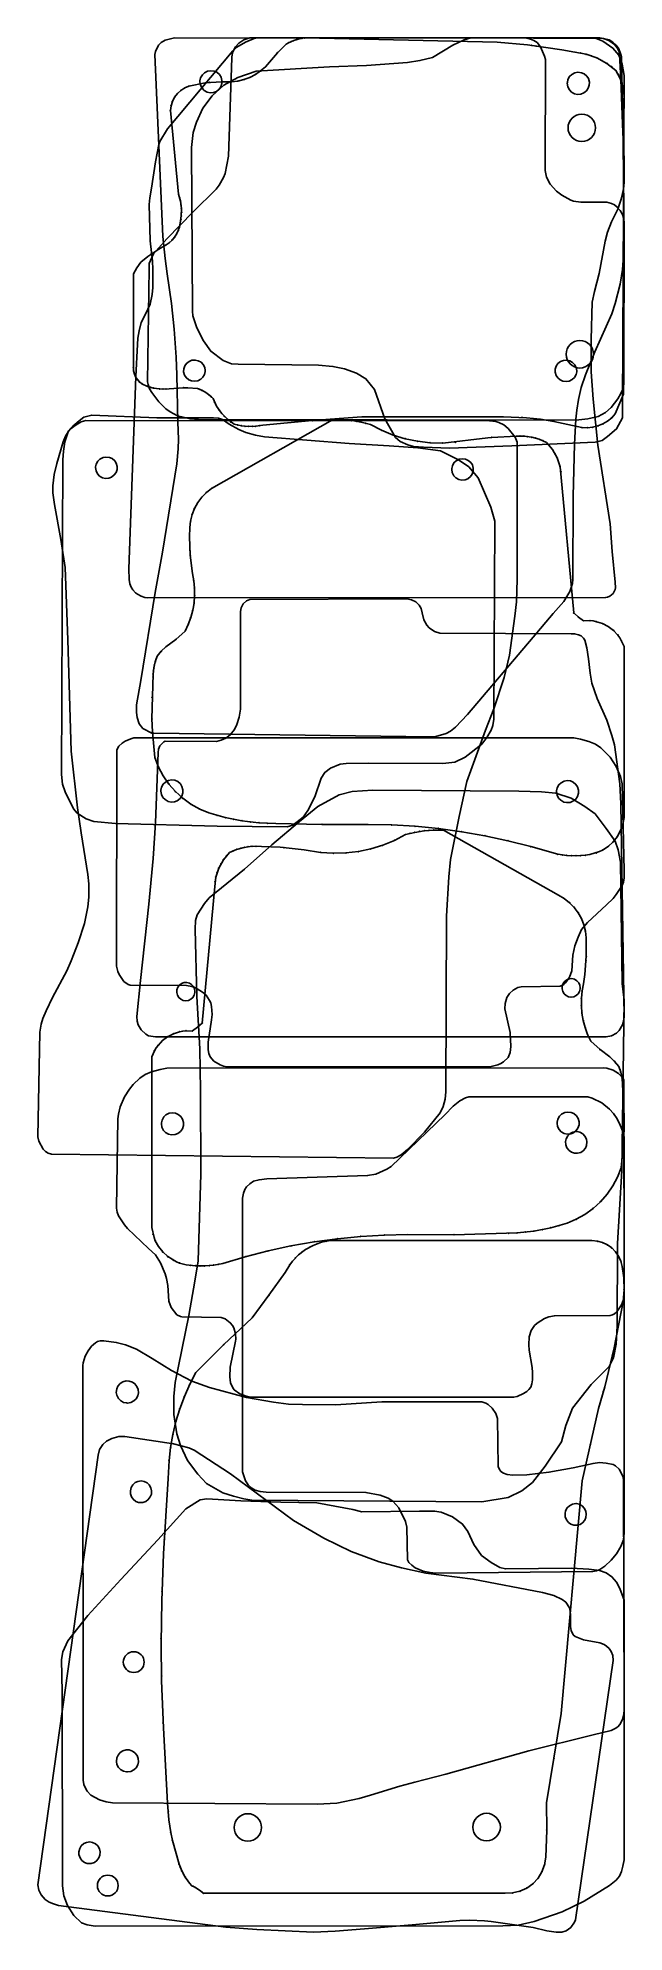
# Model space of a CAD drawing. Header units: millimetres. Extents: x 1880 to 2499, y 1 to 1999.
import ezdxf

# ---------------------------------------------------------------- set-up
doc = ezdxf.new("R2010")
doc.units = ezdxf.units.MM
for name, color, linetype in [('1', 7, 'Continuous'), ('11', 7, 'Continuous'), ('2', 7, 'Continuous'), ('3', 7, 'Continuous')]:
    doc.layers.add(name, color=color, linetype=linetype)

msp = doc.modelspace()

# ---------------------------------------------------------------- linework, layer by layer
at = {"color": 7}
for points in [[(1996.4, 1408.3), (2479.4, 1408.6), (2481.5, 1409), (2483.8, 1410), (2487.3, 1412.9), (2489.5, 1417), (2489.9, 1419.1), (2489.7, 1425), (2486.4, 1457.1), (2484.3, 1486.5), (2471.1, 1569.5), (2466.3, 1617.8), (2464.4, 1646.6), (2464.3, 1680.7), (2465.4, 1720.2), (2467.9, 1731.5), (2472.6, 1750.4), (2479, 1784.6), (2481.4, 1794), (2485.7, 1804.8), (2492.2, 1818.2), (2495.8, 1828.8), (2497.4, 1834.8), (2498.3, 1839.9), (2499, 1846.5), (2498.9, 1871.6), (2497.7, 1899.3), (2495.4, 1955), (2494.1, 1981.8), (2493.3, 1985.5), (2491.5, 1988.6), (2488.8, 1992), (2482.7, 1996.2), (2476.8, 1998.3), (2473.2, 1999), (2112.5, 1998.9), (2108.8, 1998.3), (2099.4, 1994.5), (2090.5, 1989.2), (2086.2, 1985.3), (2017.4, 1903.2), (2009.2, 1889.8), (2008, 1886.6), (2004.7, 1868.2), (2000.5, 1840.5), (1998.5, 1830.4), (1997.9, 1823.1), (1999.1, 1784.8), (2001.3, 1763.5), (2001.9, 1754.9), (2001.8, 1735.8), (2001.1, 1728.3), (1998.8, 1718), (1994.1, 1707.7), (1989.6, 1698.9), (1987.3, 1689.9), (1986, 1682.2), (1985.5, 1675.5), (1983.7, 1642), (1976.5, 1439.1), (1976.8, 1427.8), (1977.5, 1423.2), (1978.8, 1419.6), (1980.7, 1416.8), (1983.4, 1413.8), (1985.6, 1412.1), (1989.3, 1410.2), (1993.3, 1408.7)], [(2472.1, 1998.8), (2024.7, 1999), (2014.6, 1996.6), (2010.4, 1994), (2007.8, 1991.3), (2004.5, 1984.5), (2004, 1981.4), (2012.2, 1789.6), (2014.9, 1766.4), (2017, 1750.2), (2021.6, 1718.9), (2024.4, 1691.7), (2026.3, 1662.2), (2026.9, 1643.5), (2028.1, 1593.6), (2028.9, 1575.7), (2028.6, 1565.5), (2027, 1549.8), (2012, 1456.4), (2004.3, 1414.1), (1989, 1321.2), (1984.5, 1295.6), (1984.5, 1287.4), (1985.1, 1282.1), (1987.2, 1275.4), (1991.1, 1270.6), (2000.8, 1265.7), (2002.8, 1265.6), (2295.5, 1261.7), (2300.5, 1262.2), (2311.3, 1265.2), (2315.7, 1267.6), (2321.2, 1271.8), (2333.7, 1285.4), (2403, 1367), (2424.1, 1391.7), (2435.5, 1404.5), (2441.7, 1415.1), (2444.5, 1423.4), (2444.9, 1427.7), (2445.4, 1515.7), (2446.8, 1570.6), (2448.2, 1596.9), (2449, 1606.4), (2450.8, 1617.6), (2453.8, 1630.4), (2458.1, 1643.7), (2468.2, 1667.8), (2486, 1708), (2489.6, 1718.7), (2494.9, 1739.1), (2497.3, 1754.8), (2498.5, 1769.5), (2499, 1782.3), (2497.9, 1888.4), (2496.1, 1979), (2495.7, 1981.5), (2493.3, 1987.4), (2490.6, 1991.2), (2487.1, 1994.5), (2483.1, 1997.1), (2477.3, 1998.4)], [(2050.1, 1596.5), (2448, 1595.8), (2460.7, 1597.3), (2471.5, 1599.8), (2479.5, 1603.7), (2485.5, 1609.2), (2492.5, 1618.4), (2495.5, 1623.9), (2497.5, 1628.6), (2498.6, 1633.8), (2499, 1805), (2498.3, 1809.3), (2497.2, 1812.6), (2494.8, 1816.8), (2491.7, 1820.4), (2488.9, 1822.8), (2485.6, 1824.4), (2480.7, 1825.7), (2453.2, 1825.8), (2445.7, 1826.9), (2442.6, 1827.9), (2433.3, 1833.2), (2427.6, 1837.4), (2420.9, 1844.8), (2417.2, 1852.2), (2415.8, 1859.2), (2415.9, 1976.3), (2415.1, 1979.6), (2410.7, 1989.5), (2407.1, 1994), (2403.7, 1996.4), (2400.1, 1997.8), (2394.7, 1999), (2104.1, 1999), (2097.8, 1996.9), (2092.5, 1993.4), (2088.9, 1989.5), (2086.3, 1984.2), (2085.5, 1981.8), (2085.1, 1978.1), (2081.6, 1874.3), (2078.1, 1855.8), (2076.3, 1851.7), (2071.9, 1843.7), (2068.5, 1839.5), (2044.2, 1815.6), (2016.5, 1787.2), (2002.3, 1771.1), (1999.2, 1764.1), (1998, 1760.9), (1997.8, 1755.9), (1996.2, 1636.1), (1996.8, 1633.3), (1998.2, 1628.8), (2000.6, 1624.8), (2008.1, 1615.2), (2015.5, 1607.9), (2020, 1604.6), (2027.7, 1600.4), (2041.1, 1597.1)], [(2051.5, 1952.7), (2052, 1949.1), (2053.7, 1945.9), (2055.9, 1943.6), (2059.1, 1941.8), (2062.2, 1941.1), (2065.9, 1941.4), (2068.8, 1942.6), (2071.7, 1944.8), (2073.5, 1947.4), (2074.7, 1950.9), (2074.7, 1954.1), (2073.7, 1957.6), (2072, 1960.3), (2069.2, 1962.7), (2066.3, 1964), (2062.7, 1964.4), (2059.5, 1963.9), (2056.3, 1962.2), (2054, 1960), (2052.2, 1956.8), (2051.5, 1953.7)], [(2439, 1951.1), (2439.6, 1947.5), (2441.2, 1944.2), (2443.5, 1941.9), (2446.7, 1940.1), (2449.8, 1939.4), (2453.4, 1939.7), (2456.4, 1940.9), (2459.3, 1943.1), (2461.1, 1945.8), (2462.2, 1949.2), (2462.3, 1952.4), (2461.3, 1956), (2459.6, 1958.7), (2456.8, 1961), (2453.9, 1962.3), (2450.2, 1962.7), (2447.1, 1962.2), (2443.8, 1960.5), (2441.5, 1958.3), (2439.7, 1955.1), (2439.1, 1952)], [(2057.1, 1648), (2056.5, 1651.4), (2054.9, 1654.6), (2052.7, 1656.8), (2049.6, 1658.5), (2046.5, 1659.2), (2043, 1658.9), (2040, 1657.8), (2037.2, 1655.6), (2035.4, 1653.1), (2034.3, 1649.8), (2034.2, 1646.7), (2035.2, 1643.3), (2036.9, 1640.7), (2039.6, 1638.4), (2042.5, 1637.2), (2046, 1636.8), (2049.1, 1637.3), (2052.3, 1638.9), (2054.6, 1641), (2056.4, 1644.1), (2057, 1647.1)], [(2449.1, 1647.7), (2448.5, 1651.2), (2446.9, 1654.3), (2444.7, 1656.5), (2441.6, 1658.3), (2438.5, 1658.9), (2435, 1658.7), (2432, 1657.5), (2429.2, 1655.4), (2427.4, 1652.9), (2426.3, 1649.5), (2426.2, 1646.4), (2427.2, 1643), (2428.9, 1640.5), (2431.6, 1638.2), (2434.5, 1636.9), (2438, 1636.5), (2441.1, 1637), (2444.3, 1638.6), (2446.6, 1640.8), (2448.4, 1643.8), (2449, 1646.8)], [(2356.8, 1595), (1931.2, 1595.6), (1926, 1594), (1921, 1590.9), (1914.7, 1586.2), (1912.3, 1583.4), (1909.7, 1579), (1907, 1572.9), (1900.4, 1550.1), (1897.8, 1538.3), (1896.4, 1526.6), (1896.4, 1519.2), (1898.1, 1506.7), (1904.8, 1470), (1909.3, 1440.2), (1912, 1364), (1915.5, 1246.5), (1922.3, 1186.8), (1926, 1160.4), (1933.2, 1116.7), (1934.2, 1106.8), (1934.2, 1092.6), (1933.1, 1082.3), (1929.5, 1064.7), (1923.1, 1044.4), (1915.7, 1025.5), (1910.9, 1015.1), (1895.8, 986.9), (1889.1, 972.7), (1885.7, 964.6), (1884.1, 958.8), (1882.4, 950.3), (1880.5, 840), (1881.4, 835.2), (1886.1, 826.8), (1888.6, 824.5), (1891.4, 822.7), (1894.9, 821.5), (2255.6, 817.3), (2259.2, 818.3), (2263.7, 820.8), (2270.6, 826.6), (2288.4, 844.9), (2305, 865.2), (2308.2, 871.7), (2310.3, 879.6), (2310.9, 887.2), (2311.5, 1072.7), (2314.1, 1114.2), (2315.7, 1132.4), (2324.9, 1177.6), (2333.2, 1214.5), (2352.8, 1268.7), (2361.7, 1291.4), (2372.5, 1324.5), (2378.1, 1348), (2383.7, 1388.9), (2385.3, 1404.1), (2386.1, 1427.7), (2386, 1572.4), (2384.1, 1578), (2376.5, 1587.1), (2372, 1590.9), (2366.8, 1593.4), (2363.5, 1594.2)], [(1941.3, 1545.7), (1941.8, 1542.2), (1943.4, 1539), (1945.6, 1536.8), (1948.7, 1535.1), (1951.8, 1534.4), (1955.4, 1534.7), (1958.3, 1535.8), (1961.1, 1538), (1962.9, 1540.5), (1964, 1543.8), (1964.1, 1546.9), (1963.1, 1550.3), (1961.5, 1552.9), (1958.7, 1555.2), (1955.9, 1556.4), (1952.3, 1556.9), (1949.2, 1556.3), (1946, 1554.7), (1943.7, 1552.6), (1942, 1549.5), (1941.3, 1546.5)], [(2317.1, 1543.8), (2317.6, 1540.4), (2319.2, 1537.2), (2321.4, 1535), (2324.5, 1533.3), (2327.6, 1532.6), (2331.2, 1532.9), (2334.1, 1534), (2336.9, 1536.2), (2338.7, 1538.7), (2339.8, 1542), (2339.9, 1545.1), (2338.9, 1548.5), (2337.3, 1551.1), (2334.5, 1553.4), (2331.7, 1554.6), (2328.1, 1555), (2325, 1554.5), (2321.8, 1552.9), (2319.5, 1550.8), (2317.8, 1547.7), (2317.1, 1544.7)], [(2004.6, 945.3), (2479.9, 945.5), (2485.6, 946.3), (2490.9, 949.2), (2493.9, 951.9), (2497.3, 958), (2498, 960.4), (2499, 966), (2495.6, 1191.4), (2494.3, 1212.1), (2488.8, 1253.3), (2486.2, 1263), (2480.6, 1279.2), (2470.7, 1302.1), (2464.9, 1318.5), (2463.2, 1328.8), (2461.3, 1344.2), (2459.5, 1355.5), (2457.5, 1363.6), (2456.2, 1365.8), (2453.6, 1368.2), (2451, 1369.5), (2446.7, 1370.5), (2443.3, 1370.5), (2304.7, 1371), (2298.9, 1372.8), (2293.2, 1376.8), (2290.9, 1379.5), (2287.7, 1385), (2285.8, 1392.6), (2284.9, 1397.3), (2282.8, 1400.7), (2279.2, 1404.1), (2274.8, 1406.3), (2269.6, 1407.4), (2104.1, 1406.7), (2100.6, 1405.2), (2097, 1402), (2094.8, 1398), (2094.2, 1394.1), (2094.4, 1291.1), (2093, 1282.4), (2090.5, 1274.7), (2087.9, 1269.4), (2083.4, 1263.8), (2078.6, 1260.4), (2073.7, 1258.1), (2069, 1256.9), (2014.8, 1257.2), (2013.5, 1256.4), (2009.3, 1252.2), (2007.8, 1248.6), (2007.4, 1245.1), (2004.6, 1171.2), (2002.1, 1133.4), (1997.6, 1085.1), (1988.9, 1004.9), (1984.7, 966.9), (1985.3, 961.8), (1986.4, 958.1), (1989.3, 952.6), (1994.2, 948), (1997.3, 946.5)], [(2445.8, 1260.8), (1981.6, 1260.6), (1978.5, 1259.8), (1972.6, 1257.2), (1969.4, 1255.2), (1966, 1252), (1963.8, 1248.1), (1963.6, 1246.6), (1963.5, 1019.7), (1964.7, 1014.3), (1966.3, 1010.9), (1971.2, 1003.8), (1975.6, 1000.4), (1978, 999.7), (2037.1, 999.6), (2043, 998.5), (2047.6, 996.7), (2055.2, 991.8), (2058.1, 989.2), (2061.6, 983.8), (2062.8, 981.1), (2063.7, 977.4), (2064.2, 968.8), (2063.8, 963.1), (2060, 939.8), (2060.1, 931.7), (2060.7, 927.8), (2062.1, 924.3), (2066.2, 919.7), (2072.7, 915.8), (2076.2, 914.4), (2080.2, 913.6), (2357.3, 913.6), (2365.7, 915.8), (2368.9, 917.1), (2371.9, 919), (2376.5, 923.6), (2378.8, 928.9), (2379.3, 935.2), (2378.6, 949.9), (2373.3, 974.9), (2373.5, 980.6), (2375.2, 986.8), (2378.1, 991.1), (2382, 994.6), (2386.8, 997.3), (2390.5, 998.1), (2431.5, 998.6), (2435.3, 1000.5), (2437.1, 1002.4), (2441.3, 1008.2), (2443.9, 1014.8), (2444.9, 1031.3), (2447, 1041.4), (2450.4, 1050.3), (2454.1, 1058.5), (2460.2, 1066), (2480.4, 1084.7), (2487.4, 1091.4), (2490.7, 1095.6), (2496.8, 1105), (2498.2, 1108.6), (2498.9, 1113), (2499, 1120.7), (2497.1, 1212.1), (2495.1, 1219.8), (2490.5, 1230.4), (2484.2, 1240.2), (2474.3, 1250.3), (2468.9, 1253.9), (2461.9, 1256.8), (2452.9, 1259.4)], [(2010.2, 1204.6), (2010.8, 1201), (2012.4, 1197.8), (2014.7, 1195.5), (2017.8, 1193.7), (2021, 1193), (2024.6, 1193.3), (2027.6, 1194.4), (2030.5, 1196.7), (2032.3, 1199.3), (2033.4, 1202.8), (2033.5, 1206), (2032.5, 1209.5), (2030.8, 1212.2), (2028, 1214.6), (2025.1, 1215.9), (2021.4, 1216.3), (2018.3, 1215.7), (2015, 1214.1), (2012.7, 1211.9), (2010.9, 1208.7), (2010.2, 1205.5)], [(2427.7, 1204), (2428.2, 1200.4), (2429.9, 1197.1), (2432.1, 1194.8), (2435.3, 1193), (2438.4, 1192.4), (2442.1, 1192.6), (2445, 1193.8), (2447.9, 1196.1), (2449.7, 1198.7), (2450.9, 1202.2), (2450.9, 1205.4), (2449.9, 1208.9), (2448.2, 1211.6), (2445.4, 1213.9), (2442.5, 1215.2), (2438.9, 1215.7), (2435.7, 1215.1), (2432.5, 1213.4), (2430.2, 1211.2), (2428.4, 1208), (2427.7, 1204.9)], [(2046.2, 993), (2045.8, 995.9), (2044.6, 998.5), (2042.7, 1000.6), (2040.3, 1002.1), (2037.5, 1002.8), (2034.7, 1002.6), (2032.1, 1001.7), (2029.8, 999.9), (2028.1, 997.6), (2027.2, 994.9), (2027, 992), (2027.7, 989.3), (2029.2, 986.8), (2031.3, 984.9), (2033.8, 983.6), (2036.6, 983.2), (2039.4, 983.6), (2041.9, 984.9), (2044, 986.8), (2045.5, 989.3), (2046.2, 992)], [(2452.7, 996.9), (2452.3, 999.8), (2451.1, 1002.4), (2449.2, 1004.5), (2446.8, 1006), (2444, 1006.7), (2441.2, 1006.6), (2438.6, 1005.6), (2436.3, 1003.9), (2434.6, 1001.6), (2433.7, 998.9), (2433.5, 996), (2434.2, 993.2), (2435.7, 990.7), (2437.8, 988.8), (2440.3, 987.6), (2443.1, 987.1), (2445.9, 987.6), (2448.4, 988.8), (2450.5, 990.7), (2452, 993.2), (2452.7, 996)], [(2477, 912.6), (2016.6, 912.4), (2009.6, 911), (2000.5, 908.5), (1993.6, 905.5), (1988.2, 901.9), (1981.1, 895), (1977.1, 890.2), (1971.9, 882), (1967.4, 871.5), (1965.4, 863.7), (1964.8, 858.9), (1963.5, 764.6), (1964.2, 760.3), (1965.6, 756.6), (1971.7, 747.2), (1975.1, 743), (1997.1, 722.2), (2004.4, 715.3), (2009.9, 706.9), (2014.7, 695.3), (2016.3, 690.3), (2017.5, 683), (2018.6, 666.4), (2021.1, 659.8), (2027.2, 652.2), (2031, 650.2), (2032.5, 650), (2074, 649.4), (2077.9, 647.9), (2083.4, 643.7), (2085.9, 640.8), (2087.3, 638.4), (2089, 632.2), (2089.2, 626.5), (2088.8, 624.3), (2083.3, 596.9), (2083.1, 586.8), (2083.7, 580.5), (2086, 575.2), (2087.7, 573.1), (2093.6, 568.8), (2100.2, 566.3), (2105.2, 565.2), (2382.3, 565.2), (2386.3, 566), (2392.8, 569.2), (2396.3, 571.4), (2398.3, 573.2), (2400.4, 575.9), (2401.7, 579.4), (2402.4, 583.4), (2402.5, 591.4), (2401.9, 596.5), (2398.7, 614.7), (2398.3, 620.4), (2398.8, 629), (2400.9, 635.4), (2404.4, 640.8), (2407.3, 643.4), (2414.9, 648.3), (2419.5, 650.1), (2425.4, 651.2), (2484.4, 651.3), (2486.8, 652), (2488.7, 653.2), (2491.2, 655.4), (2496.1, 662.5), (2498.5, 668.1), (2499, 671.3), (2498.6, 899.7), (2497.9, 901.4), (2496.4, 903.6), (2493, 906.8), (2487.4, 910.1), (2480.8, 912.2)], [(2499, 422.3), (2499, 839.7), (2497.6, 845.5), (2495, 852.2), (2491.6, 859), (2487.9, 864.3), (2483.7, 869), (2475.6, 875.8), (2465.3, 880.6), (2460.7, 882.2), (2335, 882), (2331.5, 881), (2325.5, 877.8), (2318.5, 872.1), (2309.7, 862.9), (2253.3, 808.5), (2248.6, 805.6), (2237, 800.5), (2228.4, 799), (2121.9, 795.6), (2113.9, 794.5), (2107.9, 793), (2104.2, 790.4), (2100.7, 787.2), (2098.7, 784.2), (2097.4, 780.3), (2096.2, 775.2), (2096.2, 486.5), (2099.4, 477.1), (2102.4, 472.9), (2106.2, 469.2), (2109.7, 467.2), (2115, 465.8), (2121.4, 464.9), (2226.6, 464.7), (2241.5, 461.8), (2249.9, 458.8), (2255, 455.6), (2261.3, 448.7), (2268.5, 434), (2269.7, 428.3), (2270.5, 393.7), (2271.9, 390.8), (2274.9, 388), (2278.5, 385.4), (2287, 381.7), (2294.2, 380.2), (2300.2, 379.7), (2466, 381.4), (2469.8, 381.9), (2473.3, 383.5), (2478.8, 387.1), (2485.4, 393.5), (2490.8, 400), (2495.4, 407.7), (2498.4, 414.7)], [(2010.8, 853.6), (2011.4, 850), (2013, 846.7), (2015.2, 844.4), (2018.4, 842.6), (2021.6, 841.9), (2025.2, 842.2), (2028.2, 843.4), (2031.1, 845.6), (2032.9, 848.3), (2034, 851.7), (2034.1, 854.9), (2033.1, 858.5), (2031.4, 861.2), (2028.6, 863.5), (2025.6, 864.8), (2022, 865.2), (2018.9, 864.7), (2015.6, 863), (2013.3, 860.8), (2011.5, 857.6), (2010.8, 854.5)], [(2428.2, 854.3), (2428.8, 850.7), (2430.4, 847.5), (2432.7, 845.2), (2435.8, 843.4), (2439, 842.7), (2442.6, 843), (2445.6, 844.1), (2448.5, 846.4), (2450.3, 849), (2451.4, 852.5), (2451.5, 855.7), (2450.5, 859.2), (2448.8, 861.9), (2446, 864.3), (2443.1, 865.6), (2439.4, 866), (2436.3, 865.4), (2433, 863.8), (2430.7, 861.6), (2428.9, 858.4), (2428.2, 855.2)], [(2448.5, 845.4), (2445, 844.8), (2441.9, 843.2), (2439.7, 841), (2437.9, 837.9), (2437.3, 834.8), (2437.6, 831.3), (2438.7, 828.3), (2440.9, 825.5), (2443.4, 823.7), (2446.7, 822.6), (2449.8, 822.5), (2453.2, 823.5), (2455.8, 825.2), (2458.1, 827.9), (2459.3, 830.8), (2459.7, 834.4), (2459.2, 837.5), (2457.6, 840.7), (2455.4, 842.9), (2452.4, 844.7), (2449.4, 845.4)], [(1927.9, 598.6), (1928.2, 161.1), (1929.1, 156.8), (1930.6, 153), (1932.5, 149.6), (1936.4, 145.6), (1945.6, 140.4), (1952.6, 138.3), (1959.3, 137.3), (2175.3, 135.8), (2195.8, 137.1), (2219.5, 142.1), (2231.3, 145.5), (2262.3, 155.1), (2278.1, 159.3), (2310.8, 167.6), (2398.6, 192.2), (2466.4, 209.2), (2485.3, 213.8), (2489.6, 215.7), (2492.5, 217.6), (2494.4, 220), (2497.2, 225.3), (2498.6, 231.2), (2499, 235.4), (2498.5, 478.5), (2497.5, 482.1), (2493.7, 489.4), (2490, 492.9), (2487.3, 494.3), (2479.9, 495.8), (2472.9, 496.3), (2466.2, 495.4), (2445.1, 490.8), (2419.6, 486.1), (2396.2, 483.5), (2381.6, 482.9), (2375.5, 483.7), (2371.6, 485.2), (2369, 487), (2367, 489.6), (2366.2, 492), (2365.5, 542.9), (2363.8, 547.9), (2359.7, 553.6), (2355.5, 557.6), (2353.2, 559.1), (2348.7, 560.5), (2243.2, 560.4), (2194.9, 557.3), (2159.7, 557.6), (2145, 558), (2128.9, 560), (2100.6, 565), (2061.6, 575.3), (2043, 582.3), (2021.5, 593.4), (2001.2, 606.2), (1984.4, 615.9), (1972.9, 620.6), (1963.2, 623), (1950, 624.6), (1946.1, 624.6), (1943.5, 623.9), (1941.1, 622.4), (1937, 619), (1933.5, 614.3), (1930.2, 608.5), (1928.3, 601.5)], [(1974.9, 559.1), (1978.5, 559.7), (1981.7, 561.4), (1984, 563.6), (1985.8, 566.8), (1986.5, 569.9), (1986.2, 573.5), (1985, 576.5), (1982.8, 579.4), (1980.2, 581.2), (1976.7, 582.3), (1973.5, 582.4), (1970, 581.4), (1967.3, 579.7), (1964.9, 576.9), (1963.6, 574), (1963.2, 570.3), (1963.7, 567.2), (1965.4, 563.9), (1967.6, 561.6), (1970.8, 559.8), (1973.9, 559.2)], [(1943.9, 504.2), (1880.5, 51), (1881.6, 45.3), (1884.1, 40.3), (1888.3, 35.4), (1892.4, 32.6), (1896.8, 30.7), (1902.2, 29.2), (2078.6, 6.2), (2111.5, 3.9), (2171.1, 1), (2194.2, 2), (2225, 4.6), (2275.2, 8.7), (2325.6, 13.2), (2335.8, 13.7), (2351.6, 12.9), (2358.8, 12.2), (2403.1, 5.8), (2417.4, 2.5), (2427.2, 1), (2433.2, 1), (2437.8, 2.4), (2442.9, 6), (2446.7, 11.4), (2447.7, 13.9), (2487.4, 287.4), (2487.1, 292.8), (2485.4, 297.1), (2483.3, 300), (2480.5, 302.7), (2477.8, 304.5), (2473.5, 306), (2456.2, 309.4), (2447.4, 312.7), (2445.4, 314.7), (2443.1, 319), (2442.3, 323.5), (2442.4, 335.1), (2442.2, 339.4), (2441.2, 342.9), (2437.4, 349.2), (2433.6, 352), (2425, 356.2), (2413, 359.3), (2339.5, 373.4), (2289.7, 379.7), (2264, 385.4), (2240.6, 391.4), (2210.9, 402.4), (2182, 416.7), (2150.3, 435.2), (2083.8, 484.4), (2045.4, 509.3), (2039.9, 511.7), (2023.6, 516), (1972.2, 523.6), (1965.8, 523.7), (1958.6, 521.7), (1952.9, 518.8), (1949.1, 515.2), (1945.6, 510.1)], [(1987.6, 454.1), (1991.2, 454.2), (1994.5, 455.3), (1997, 457.2), (1999.1, 460.1), (2000.2, 463), (2000.4, 466.6), (1999.7, 469.6), (1998, 472.7), (1995.7, 474.9), (1992.5, 476.4), (1989.5, 476.9), (1986, 476.4), (1983.2, 475.1), (1980.6, 472.7), (1979, 470), (1978.1, 466.6), (1978.2, 463.4), (1979.3, 460), (1981.1, 457.5), (1983.9, 455.3), (1986.8, 454.3)], [(2447.9, 453), (2444.4, 452.5), (2441.3, 450.8), (2439, 448.6), (2437.3, 445.5), (2436.7, 442.5), (2436.9, 438.9), (2438.1, 436), (2440.2, 433.1), (2442.7, 431.3), (2446.1, 430.2), (2449.2, 430.2), (2452.6, 431.1), (2455.1, 432.8), (2457.4, 435.6), (2458.7, 438.4), (2459.1, 442), (2458.5, 445.1), (2456.9, 448.3), (2454.8, 450.5), (2451.7, 452.3), (2448.7, 453)], [(1974.9, 169.9), (1978.6, 170.4), (1981.8, 172.1), (1984.1, 174.3), (1985.9, 177.5), (1986.6, 180.6), (1986.3, 184.3), (1985.1, 187.3), (1982.9, 190.1), (1980.2, 192), (1976.8, 193.1), (1973.6, 193.1), (1970.1, 192.2), (1967.4, 190.4), (1965, 187.6), (1963.7, 184.7), (1963.3, 181.1), (1963.8, 177.9), (1965.5, 174.7), (1967.7, 172.4), (1970.9, 170.6), (1974, 169.9)], [(1933.3, 73.3), (1936.8, 73.4), (1940.2, 74.6), (1942.7, 76.4), (1944.8, 79.3), (1945.9, 82.2), (1946.1, 85.8), (1945.4, 88.9), (1943.6, 92), (1941.4, 94.1), (1938.2, 95.7), (1935.2, 96.2), (1931.7, 95.7), (1928.9, 94.3), (1926.3, 92), (1924.6, 89.3), (1923.7, 85.8), (1923.8, 82.7), (1925, 79.3), (1926.8, 76.7), (1929.6, 74.6), (1932.5, 73.5)]]:
    msp.add_lwpolyline(points, close=True, dxfattribs=at)
at = {"color": 3}
for points in [[(2043.7, 1710.9), (2044.1, 1705.7), (2048.3, 1693.1), (2055.3, 1679.5), (2062.9, 1668.5), (2075.9, 1658.7), (2084.7, 1655.3), (2091.7, 1654.9), (2176.7, 1653.9), (2191.7, 1652.5), (2203.9, 1650), (2216.7, 1645.2), (2226.5, 1639.4), (2235.5, 1628), (2246.7, 1597.2), (2257.7, 1577.6), (2262.7, 1573.2), (2270.7, 1569.6), (2276.9, 1568), (2287.3, 1567.2), (2314.7, 1566.2), (2380.4, 1568.6), (2468.4, 1572.4), (2475.8, 1574.4), (2481.6, 1578.4), (2491, 1586.6), (2497.2, 1598.2), (2497.4, 1610), (2499, 1959.2), (2497, 1971.4), (2493.4, 1980.6), (2487.2, 1988.2), (2476.4, 1995.4), (2469.6, 1998.2), (2337.1, 1999), (2330.1, 1996.8), (2318.1, 1991.2), (2296.8, 1978.3), (2283.6, 1975), (2270.5, 1973.2), (2227.1, 1970), (2188.3, 1968.5), (2110.7, 1963.8), (2091.4, 1957.2), (2076.7, 1949.2), (2064.5, 1938), (2054.4, 1924.9), (2047.7, 1910.2), (2044.4, 1899.2), (2042.7, 1883.5)], [(1905.5, 1221.9), (1906.5, 1211.7), (1909.2, 1203.7), (1918.2, 1185.7), (1921.9, 1181.4), (1931.3, 1175.3), (1939.6, 1172.6), (1962.5, 1170.3), (2069.7, 1167.5), (2143.4, 1167), (2149.6, 1168.5), (2160.4, 1177), (2165.4, 1183.9), (2172.5, 1198.5), (2179.5, 1218.3), (2183.1, 1224.2), (2189.3, 1228.7), (2199.5, 1232.8), (2205.7, 1233.5), (2229.6, 1234.1), (2307.7, 1233.8), (2320.5, 1235.2), (2331.4, 1240.3), (2348.8, 1254.2), (2354, 1261), (2358.6, 1268.9), (2360.6, 1273.7), (2361.5, 1280.5), (2362.5, 1489.1), (2358.4, 1503.9), (2345.1, 1535.1), (2335, 1546.5), (2324.4, 1553.8), (2305.4, 1563.6), (2281.5, 1566.6), (2251, 1568.8), (2208.9, 1571.1), (2119.6, 1578.1), (2109.9, 1579.8), (2099.9, 1582.7), (2092.5, 1585.8), (2082.3, 1591.5), (2075.3, 1596.6), (2071.2, 1598), (2065.7, 1598.4), (2006, 1598.4), (1937.3, 1601.2), (1929.1, 1598.8), (1924, 1595.2), (1917.4, 1589.4), (1912.9, 1584.5), (1908.8, 1572.9), (1907.4, 1563), (1906.8, 1553.9)], [(2233.8, 1205.6), (2212, 1204.1), (2198.3, 1200.6), (2175.8, 1188.3), (2156.5, 1172.6), (2127.3, 1147.9), (2098.5, 1122.1), (2061.2, 1091.8), (2056.4, 1086.1), (2048.7, 1074.1), (2046.7, 1068), (2046.4, 1058.8), (2048.1, 988), (2051.2, 932.6), (2051.9, 888.9), (2052.4, 800.6), (2049.5, 709.2), (2046.2, 687.6), (2039.7, 651.4), (2025.3, 580.6), (2023.9, 565.8), (2023.9, 547), (2027.2, 526.7), (2031.1, 514.4), (2038.5, 498.6), (2049.1, 483.9), (2058.2, 474.3), (2075.7, 464.5), (2087, 460.9), (2097.8, 458), (2106.2, 456.6), (2349, 454.9), (2376.5, 459.5), (2390.9, 466.4), (2402.2, 475.1), (2415.7, 492.6), (2432.9, 518.3), (2437.5, 535.3), (2444.4, 553.5), (2464.4, 578.7), (2483.3, 597.7), (2487.9, 606.8), (2490.5, 621.2), (2491.5, 640.4), (2492, 727.4), (2496.5, 804.5), (2499, 984.1), (2496.9, 1001.5), (2495.2, 1129.7), (2492.6, 1142.7), (2489.6, 1151.7), (2480.2, 1165.2), (2468.4, 1180.6), (2457.5, 1188.4), (2443.1, 1197.2), (2427.1, 1202.2), (2411.9, 1203.6), (2387.9, 1204.6)], [(1906.6, 49.8), (1907.8, 39.1), (1911.6, 29), (1918.5, 18.7), (1926.6, 10.8), (1932.6, 8.6), (1940.8, 7.3), (2371.2, 7.5), (2387.1, 8.2), (2404.1, 12.3), (2433.8, 22.4), (2456.9, 33.6), (2483.4, 50.3), (2490.7, 55.9), (2494.2, 60.1), (2496.4, 64.9), (2497.7, 70.4), (2498.9, 77.4), (2499, 351), (2494.5, 363.5), (2491, 370.1), (2486.2, 375.8), (2480, 380), (2473, 382.6), (2461.7, 383.8), (2443.5, 384.8), (2373.8, 384.1), (2368, 385.6), (2358.8, 390.7), (2348.5, 398.4), (2340.4, 409.9), (2334.2, 423.7), (2328.5, 431.4), (2318, 439.1), (2306, 443.9), (2299, 445.1), (2283.2, 445.1), (2222.4, 444.4), (2212.9, 446.6), (2174.9, 453.7), (2136.9, 454.4), (2094.6, 456), (2058.9, 458), (2051.6, 457), (2036.5, 447.4), (2007, 414.9), (1968, 372.9), (1933.3, 334.8), (1912, 308.1), (1906.8, 296.8), (1905.5, 288.4), (1906, 254.1)]]:
    msp.add_lwpolyline(points, close=True, dxfattribs=at)
for centre in [(1981.6, 285.8), (1954.2, 50.1)]:
    msp.add_circle(centre, 11, dxfattribs=at)
at = {"layer": '1', "color": 7}
for points in [[(2020.3, 1922.5), (2029, 1834.3), (2031, 1826.8), (2031.9, 1819), (2031.8, 1811.2), (2030.6, 1803.5), (2029.9, 1799.6), (2028.6, 1795.8), (2026.8, 1792.1), (2024.7, 1788.7), (2022.1, 1785.7), (2019.1, 1782.9), (2015.8, 1780.6), (2008.2, 1776.3), (1996.4, 1768.5), (1989.1, 1762.6), (1984.9, 1756.6), (1981.5, 1750.1), (1981.5, 1647.7), (1982.3, 1644.5), (1983.6, 1641.4), (1985.4, 1638.6), (1987.6, 1636.2), (1990.2, 1634.1), (1996.2, 1631.4), (2002.6, 1629.7), (2012.4, 1628.6), (2019, 1628.9), (2033.9, 1630), (2038.8, 1630), (2048.8, 1629.3), (2053.4, 1627.3), (2057.7, 1624.9), (2063.6, 1620.3), (2065.4, 1618.6), (2069.1, 1610.4), (2074.2, 1603.1), (2080.4, 1596.7), (2087.7, 1591.5), (2095.2, 1589.9), (2102.8, 1589.2), (2110.4, 1589.4), (2117.9, 1590.5), (2170, 1595.4), (2222.1, 1599.3), (2371.6, 1599.3), (2396.1, 1598.3), (2410.6, 1596.8), (2425, 1594.4), (2454.5, 1587.9), (2460.2, 1587.7), (2465.8, 1588.3), (2471.3, 1589.7), (2476.6, 1591.9), (2481.5, 1594.8), (2485.9, 1598.4), (2489.7, 1602.5), (2498.4, 1623.1), (2498.4, 1928.3), (2499, 1937.8), (2497.8, 1947.2), (2494.9, 1956.2), (2490.4, 1964.6), (2480.9, 1972), (2470.3, 1977.8), (2458.9, 1981.8), (2447, 1984), (2433.4, 1986.3), (2397, 1991.5), (2364.9, 1994.6), (2162.1, 1999), (2156.2, 1998), (2150.5, 1996.2), (2144.9, 1993.8), (2142.3, 1992.4), (2133.2, 1983.3), (2120.5, 1968.4), (2115.5, 1964.1), (2110, 1960.4), (2104.1, 1957.3), (2097.9, 1955), (2091.5, 1953.5), (2084.9, 1952.7), (2074.1, 1952.7), (2057.1, 1951.5), (2039.8, 1948.2), (2035.4, 1946.2), (2031.3, 1943.6), (2027.7, 1940.2), (2024.7, 1936.3), (2022.5, 1932), (2021, 1927.4)], [(2499, 1176.7), (2499, 1357), (2494.5, 1366.2), (2492.5, 1369), (2487.8, 1374), (2482.3, 1378.1), (2476.3, 1381.3), (2466.4, 1384), (2463, 1384.4), (2456.1, 1384.2), (2450.7, 1388), (2445.8, 1392.5), (2431.4, 1546.6), (2428.4, 1556), (2423.5, 1564.7), (2417, 1572.3), (2409.4, 1575.6), (2401.5, 1577.8), (2393.3, 1578.9), (2385, 1578.8), (2359.4, 1577.6), (2355.2, 1577.2), (2307.6, 1571.6), (2294.3, 1571.9), (2281.1, 1573.5), (2268.1, 1576.2), (2255.4, 1580.1), (2243.1, 1585.1), (2231.3, 1591.2), (2221.5, 1593.7), (2211.6, 1595.3), (2201.5, 1596.1), (2191.4, 1596), (2063.8, 1523.8), (2058.2, 1519.5), (2053.3, 1514.5), (2049.1, 1508.9), (2045.7, 1502.7), (2043.1, 1496.2), (2041.5, 1489.4), (2040.7, 1482.4), (2040.6, 1472.7), (2041.2, 1453.3), (2043.5, 1434.1), (2044.9, 1426.4), (2045.7, 1418.6), (2045.8, 1410.7), (2045.2, 1402.9), (2043.8, 1395.2), (2041.8, 1387.7), (2039.1, 1380.3), (2035.8, 1373.2), (2026.1, 1364.5), (2015.6, 1356.8), (2010.7, 1352), (2006.3, 1346.8), (2004.3, 1340.7), (2002.9, 1334.4), (2002.1, 1328), (2000.7, 1280.6), (2001.3, 1267), (2003.9, 1239.8), (2007.8, 1229.9), (2012.7, 1220.6), (2018.7, 1211.9), (2025.6, 1204), (2033.4, 1196.9), (2042, 1190.7), (2051.2, 1185.6), (2060.9, 1181.5), (2078.2, 1176.6), (2095.8, 1173.2), (2113.6, 1171.1), (2131.6, 1170.5), (2180.2, 1169.3), (2228.9, 1169.4), (2253.7, 1168.9), (2278.5, 1167.5), (2303.1, 1165.1), (2327.7, 1161.7), (2352.1, 1157.4), (2376.4, 1152.2), (2400.4, 1146), (2428.9, 1137.9), (2438.5, 1136.7), (2448.2, 1136.3), (2457.9, 1136.9), (2462.7, 1137.6), (2473, 1140.7), (2476.2, 1142.3), (2482.2, 1146.2), (2487.4, 1151), (2491.9, 1156.7), (2496.7, 1166.3), (2497.7, 1169.7)], [(2000.7, 744.1), (2003, 733.6), (2004.3, 730.3), (2007.8, 724), (2012.2, 718.4), (2017.5, 713.6), (2026.7, 708.1), (2030, 706.7), (2037, 704.9), (2046.6, 703.9), (2056.3, 703.7), (2066, 704.5), (2075.5, 706.3), (2099.3, 713.4), (2123.3, 719.6), (2147.5, 724.8), (2172, 729.1), (2196.5, 732.4), (2221.2, 734.8), (2246, 736.3), (2270.8, 736.7), (2319.5, 736.6), (2386.1, 738.5), (2403.9, 740.5), (2421.5, 744), (2438.8, 748.9), (2448.5, 752.9), (2457.7, 758.1), (2466.3, 764.3), (2474, 771.4), (2481, 779.3), (2487, 788), (2491.9, 797.3), (2495.8, 807.1), (2498, 829.8), (2499, 848), (2499, 861.6), (2496.8, 901.8), (2495.4, 908), (2493.3, 914.1), (2489, 919.4), (2484, 924.1), (2473.6, 931.9), (2463.9, 940.6), (2460.5, 947.7), (2457.9, 955), (2455.8, 962.6), (2454.5, 970.3), (2453.9, 978.1), (2454, 986), (2454.7, 993.7), (2456.2, 1001.4), (2457.4, 1011.1), (2459, 1030.4), (2458.9, 1049.8), (2458.2, 1056.7), (2456.6, 1063.6), (2454, 1070.1), (2450.6, 1076.2), (2446.4, 1081.8), (2441.5, 1086.8), (2435.9, 1091.1), (2429.8, 1094.6), (2308.3, 1163.3), (2298.2, 1163.4), (2288.1, 1162.7), (2278.1, 1161), (2268.4, 1158.6), (2256.6, 1152.5), (2244.3, 1147.4), (2231.6, 1143.6), (2218.6, 1140.8), (2205.4, 1139.3), (2192.1, 1139), (2178.8, 1139.8), (2161.5, 1142.5), (2136, 1145.3), (2106.4, 1146.3), (2098.2, 1145.2), (2090.2, 1143), (2082.7, 1139.7), (2076.2, 1132.1), (2071.3, 1123.4), (2068.2, 1113.9), (2067.1, 1104), (2053.9, 959.9), (2049, 955.4), (2043.5, 951.6), (2033.3, 951.4), (2029.9, 950.7), (2023.4, 948.6), (2017.3, 945.5), (2011.9, 941.3), (2005.2, 933.6), (2003.4, 930.6), (2000.7, 924.4)], [(2373.4, 42), (2381.4, 42.3), (2389.1, 44.1), (2396.3, 47.4), (2402.8, 52), (2408.2, 57.9), (2412.3, 64.6), (2415.1, 72.1), (2416.3, 79.9), (2417.4, 108.6), (2417.1, 137.2), (2432.6, 231.7), (2454.7, 476.9), (2472, 553.4), (2478.5, 576), (2488.6, 617.2), (2498, 666.3), (2499, 678.6), (2498.7, 691), (2497, 703.2), (2495.6, 708.7), (2493.2, 713.9), (2490, 718.5), (2486, 722.6), (2481.4, 725.9), (2476.3, 728.3), (2470.8, 729.8), (2465.1, 730.4), (2188.9, 730.4), (2179.8, 728.6), (2171, 725.4), (2162.9, 721), (2155.5, 715.3), (2149, 708.6), (2146.2, 704.9), (2141.5, 696.9), (2124.3, 672.7), (2106.6, 649), (2076.4, 620.5), (2047, 591.3), (2040.7, 578.9), (2035, 566.1), (2030.2, 553), (2026.1, 539.6), (2022.9, 526), (2020.5, 512.2), (2018.9, 498.3), (2017.9, 479.4), (2013.1, 400), (2011.1, 350.4), (2010.5, 305.7), (2011, 266), (2012.9, 216.4), (2017.3, 137), (2018.8, 119.3), (2020.7, 106.2), (2022.5, 97.5), (2029.4, 72.5), (2032.3, 65.5), (2036, 59), (2040.3, 52.8), (2042.8, 49.9), (2046.1, 48.4), (2052.2, 44.4), (2055, 42)]]:
    msp.add_lwpolyline(points, close=True, dxfattribs=at)
at = {"layer": '11', "color": 7}
for centre in [(2454.3, 1904.1), (2452.3, 1665.3), (2102, 111.4), (2353.9, 111.8)]:
    msp.add_circle(centre, 14.5, dxfattribs=at)
at = {"layer": '2', "color": 7}
for p in [(2020.3, 1922.5), (2445.8, 1392.5), (2456.1, 1384.2), (2053.9, 959.9), (2043.5, 951.6), (2055, 42)]:
    msp.add_point(p, dxfattribs=at)
at = {"layer": '3', "color": 7}
for p in [(2159.2, 1998.6), (2162.1, 1999), (2133.2, 1983.3), (2144.9, 1993.8), (2147.7, 1995.1), (2150.5, 1996.2), (2153.3, 1997.2), (2156.2, 1998), (2401.5, 1991), (2406.1, 1990.4), (2453, 1983.1), (2458.9, 1981.8), (2464.7, 1980), (2110, 1960.4), (2115.5, 1964.1), (2120.5, 1968.4), (2470.3, 1977.8), (2475.7, 1975.1), (2480.9, 1972), (2485.8, 1968.5), (2492.8, 1960.5), (2027.7, 1940.2), (2031.3, 1943.6), (2035.4, 1946.2), (2039.8, 1948.2), (2061.3, 1952), (2084.9, 1952.7), (2091.5, 1953.5), (2097.9, 1955), (2104.1, 1957.3), (2494.9, 1956.2), (2496.6, 1951.8), (2497.8, 1947.2), (2498.6, 1942.5), (2021, 1927.4), (2022.5, 1932), (2024.7, 1936.3), (2498.9, 1933.1), (2499, 1937.8), (2030.1, 1830.6), (2031, 1826.8), (2031.6, 1822.9), (2031.9, 1819), (2029.9, 1799.6), (2031.4, 1807.4), (2031.8, 1811.2), (2032, 1815.1), (2015.8, 1780.6), (2019.1, 1782.9), (2022.1, 1785.7), (2024.7, 1788.7), (2026.8, 1792.1), (2028.6, 1795.8), (2000.2, 1771.3), (1984.9, 1756.6), (1981.2, 1651), (1981.5, 1647.7), (1982.3, 1644.5), (1983.6, 1641.4), (1985.4, 1638.6), (1987.6, 1636.2), (1990.2, 1634.1), (1996.2, 1631.4), (1999.4, 1630.4), (2002.6, 1629.7), (2009.1, 1628.7), (2012.4, 1628.6), (2015.7, 1628.6), (2033.9, 1630), (2051.1, 1628.4), (2053.4, 1627.3), (2057.7, 1624.9), (2061.7, 1621.9), (2063.6, 1620.3), (2067.1, 1614.4), (2069.1, 1610.4), (2071.5, 1606.6), (2074.2, 1603.1), (2077.2, 1599.7), (2391.2, 1598.6), (2080.4, 1596.7), (2084, 1593.9), (2091.4, 1590.6), (2095.2, 1589.9), (2099, 1589.4), (2102.8, 1589.2), (2106.6, 1589.2), (2110.4, 1589.4), (2114.2, 1589.8), (2170, 1595.4), (2196.4, 1596.1), (2201.5, 1596.1), (2206.5, 1595.8), (2211.6, 1595.3), (2216.6, 1594.6), (2221.5, 1593.7), (2226.4, 1592.5), (2243.1, 1585.1), (2255.4, 1580.1), (2389.1, 1579), (2393.3, 1578.9), (2397.4, 1578.5), (2410.6, 1596.8), (2425, 1594.4), (2454.5, 1587.9), (2460.2, 1587.7), (2465.8, 1588.3), (2471.3, 1589.7), (2476.6, 1591.9), (2481.5, 1594.8), (2485.9, 1598.4), (2268.1, 1576.2), (2281.1, 1573.5), (2294.3, 1571.9), (2307.6, 1571.6), (2320.8, 1572.5), (2359.4, 1577.6), (2401.5, 1577.8), (2405.5, 1576.9), (2409.4, 1575.6), (2413.3, 1574.1), (2420.4, 1568.7), (2423.5, 1564.7), (2426.1, 1560.5), (2428.4, 1556), (2430.1, 1551.4), (2431.4, 1546.6), (2432.3, 1541.6), (2058.2, 1519.5), (2063.8, 1523.8), (2045.7, 1502.7), (2049.1, 1508.9), (2053.3, 1514.5), (2041.5, 1489.4), (2043.1, 1496.2), (2040.9, 1458.2), (2041.2, 1453.3), (2044.9, 1426.4), (2045.7, 1418.6), (2045.2, 1402.9), (2045.8, 1410.7), (2039.1, 1380.3), (2041.8, 1387.7), (2043.8, 1395.2), (2450.7, 1388), (2463, 1384.4), (2469.8, 1383.4), (2476.3, 1381.3), (2026.1, 1364.5), (2482.3, 1378.1), (2487.8, 1374), (2492.5, 1369), (2496.2, 1363.3), (2004.3, 1340.7), (2005.2, 1343.7), (2010.7, 1352), (2002, 1324.8), (2002.1, 1328), (2002.4, 1331.2), (2002.9, 1334.4), (2003.5, 1337.5), (2001, 1303.4), (2000.7, 1280.6), (2001.3, 1267), (2007.8, 1229.9), (2012.7, 1220.6), (2018.7, 1211.9), (2025.6, 1204), (2033.4, 1196.9), (2042, 1190.7), (2051.2, 1185.6), (2069.5, 1178.9), (2078.2, 1176.6), (2086.9, 1174.7), (2095.8, 1173.2), (2104.7, 1172), (2113.6, 1171.1), (2122.6, 1170.6), (2180.2, 1169.3), (2253.7, 1168.9), (2273.2, 1159.9), (2278.1, 1161), (2278.5, 1167.5), (2283.1, 1162), (2288.1, 1162.7), (2293.1, 1163.2), (2298.2, 1163.4), (2303.1, 1165.1), (2303.2, 1163.5), (2327.7, 1161.7), (2495.3, 1162.9), (2497.7, 1169.7), (2086.4, 1141.5), (2090.2, 1143), (2094.2, 1144.2), (2098.2, 1145.2), (2102.3, 1145.9), (2106.4, 1146.3), (2110.5, 1146.4), (2140.3, 1145), (2178.8, 1139.8), (2192.1, 1139), (2205.4, 1139.3), (2218.6, 1140.8), (2231.6, 1143.6), (2244.3, 1147.4), (2256.6, 1152.5), (2352.1, 1157.4), (2376.4, 1152.2), (2400.4, 1146), (2469.6, 1139.4), (2476.2, 1142.3), (2482.2, 1146.2), (2487.4, 1151), (2491.9, 1156.7), (2071.3, 1123.4), (2073.5, 1127.9), (2076.2, 1132.1), (2079.2, 1136.1), (2428.9, 1137.9), (2433.7, 1137.2), (2438.5, 1136.7), (2443.4, 1136.4), (2448.2, 1136.3), (2453.1, 1136.5), (2457.9, 1136.9), (2067.4, 1109), (2068.2, 1113.9), (2069.5, 1118.8), (2435.9, 1091.1), (2441.5, 1086.8), (2446.4, 1081.8), (2450.6, 1076.2), (2454, 1070.1), (2456.6, 1063.6), (2458.2, 1056.7), (2458.8, 1025.5), (2459, 1030.4), (2454, 986), (2454.7, 993.7), (2453.9, 978.1), (2454.5, 970.3), (2455.8, 962.6), (2011.9, 941.3), (2017.3, 945.5), (2023.4, 948.6), (2029.9, 950.7), (2036.7, 951.7), (2049, 955.4), (2457.9, 955), (2460.5, 947.7), (2003.4, 930.6), (2007.2, 936.3), (2473.6, 931.9), (2489, 919.4), (2494.5, 911.1), (2495.4, 908), (2496.2, 904.9), (2496.8, 901.8), (2497.3, 898.6), (2497.6, 895.4), (2497.7, 892.2), (2499, 861.6), (2499, 848), (2497.6, 825.3), (2481, 779.3), (2487, 788), (2491.9, 797.3), (2466.3, 764.3), (2474, 771.4), (2395, 739.3), (2403.9, 740.5), (2412.7, 742.1), (2421.5, 744), (2430.2, 746.3), (2448.5, 752.9), (2457.7, 758.1), (2002, 737), (2004.3, 730.3), (2007.8, 724), (2123.3, 719.6), (2147.5, 724.8), (2166.9, 723.3), (2172, 729.1), (2175.3, 727.2), (2184.3, 729.6), (2193.5, 730.7), (2196.5, 732.4), (2221.2, 734.8), (2246, 736.3), (2319.5, 736.6), (2377.1, 738), (2386.1, 738.5), (2470.8, 729.8), (2476.3, 728.3), (2481.4, 725.9), (2486, 722.6), (2012.2, 718.4), (2017.5, 713.6), (2023.5, 709.6), (2030, 706.7), (2041.8, 704.3), (2046.6, 703.9), (2051.5, 703.7), (2056.3, 703.7), (2061.2, 704), (2066, 704.5), (2070.8, 705.3), (2099.3, 713.4), (2146.2, 704.9), (2152.1, 712.1), (2159.1, 718.3), (2490, 718.5), (2493.2, 713.9), (2495.6, 708.7), (2498, 697.1), (2498.7, 691), (2499, 684.8), (2124.3, 672.7), (2497, 660.2), (2498, 666.3), (2498.7, 672.5), (2499, 678.6), (2076.4, 620.5), (2485.6, 603.4), (2488.6, 617.2), (2035, 566.1), (2040.7, 578.9), (2477.2, 571.5), (2026.1, 539.6), (2030.2, 553), (2022.9, 526), (2020.5, 512.2), (2463.3, 515.1), (2018.9, 498.3), (2013.9, 414.9), (2011.4, 360.3), (2010.5, 310.7), (2010.9, 271), (2012.6, 221.4), (2425, 184.4), (2018, 128.2), (2020.7, 106.2), (2417.4, 108.6), (2022.5, 97.5), (2029.4, 72.5), (2030.7, 69), (2032.3, 65.5), (2034, 62.2), (2412.3, 64.6), (2415.1, 72.1), (2036, 59), (2038.1, 55.8), (2040.3, 52.8), (2044.5, 49.2), (2046.1, 48.4), (2049.2, 46.6), (2052.2, 44.4), (2053.6, 43.3), (2381.4, 42.3), (2389.1, 44.1), (2396.3, 47.4), (2402.8, 52), (2408.2, 57.9)]:
    msp.add_point(p, dxfattribs=at)

doc.saveas('drawing.dxf')
